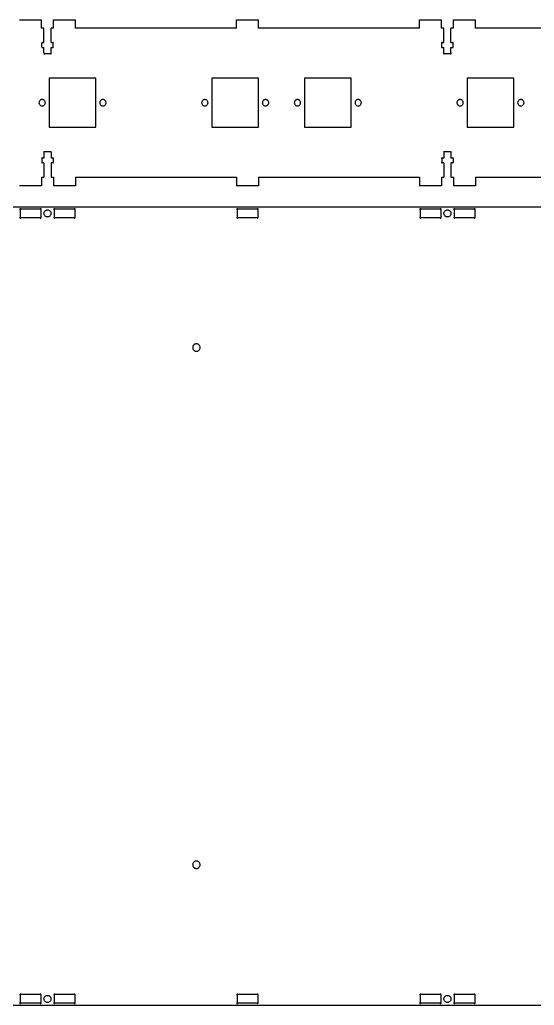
# Model space of a CAD drawing. Extents: x 0 to 1890, y 0 to 1229.
# Drawn here: x 456.9 to 698.8, y 0 to 463 of the extents above; entities that cross this region are included whole.
import ezdxf

# ---------------------------------------------------------------- set-up
doc = ezdxf.new("R2010")
doc.units = 0
doc.layers.get('0').update_dxf_attribs({"linetype": 'CONTINUOUS'})

msp = doc.modelspace()

# ---------------------------------------------------------------- linework, layer by layer
at = {"color": 7}
for points in [[(456.866523, 462.999869), (467.133227, 462.999869)], [(467.53661, 452.233172), (468.333218, 452.233172), (468.333218, 458.99987), (467.133227, 458.99987), (467.133227, 462.999869)], [(472.866508, 458.99987), (471.666517, 458.99987)], [(471.666517, 452.233172), (471.666517, 458.99987)], [(472.866508, 462.999869), (483.133212, 462.999869)], [(472.866508, 458.99987), (472.866508, 462.999869)], [(558.866492, 458.99987), (483.133212, 458.99987), (483.133212, 462.999869)], [(558.866492, 462.999869), (569.133195, 462.999869)], [(558.866492, 458.99987), (558.866492, 462.999869)], [(644.866476, 458.99987), (569.133195, 458.99987), (569.133195, 462.999869)], [(644.866476, 462.999869), (655.133179, 462.999869)], [(644.866476, 458.99987), (644.866476, 462.999869)], [(655.536536, 452.233172), (656.33317, 452.233172), (656.33317, 458.99987), (655.133179, 458.99987), (655.133179, 462.999869)], [(660.86646, 458.99987), (659.666469, 458.99987)], [(659.666469, 452.233172), (659.666469, 458.99987)], [(660.86646, 462.999869), (671.133164, 462.999869)], [(660.86646, 458.99987), (660.86646, 462.999869)], [(746.866444, 458.99987), (671.133164, 458.99987), (671.133164, 462.999869)], [(467.333225, 450.203257), (467.333225, 452.029789)], [(467.53661, 449.999875), (468.333218, 449.999875)], [(468.333218, 447.403432), (468.333218, 449.999875)], [(471.666517, 452.233172), (472.463124, 452.233172)], [(471.666517, 449.999875), (472.463124, 449.999875)], [(471.666517, 447.403432), (471.666517, 449.999875)], [(472.666509, 450.203257), (472.666509, 452.029789)], [(655.333178, 450.203257), (655.333178, 452.029789)], [(655.536536, 449.999875), (656.33317, 449.999875)], [(656.33317, 447.403432), (656.33317, 449.999875)], [(659.666469, 452.233172), (660.463077, 452.233172)], [(659.666469, 449.999875), (660.463077, 449.999875)], [(659.666469, 447.403432), (659.666469, 449.999875)], [(660.666462, 450.203257), (660.666462, 452.029789)], [(468.636774, 447.099875), (471.362961, 447.099875)], [(656.636726, 447.099875), (659.362913, 447.099875)], [(470.799875, 435.544879), (470.799875, 412.454883)], [(492.74986, 435.544879), (470.799875, 435.544879)], [(492.74986, 412.454883), (492.74986, 435.544879)], [(547.249858, 435.544879), (547.249858, 412.454883)], [(569.199844, 435.544879), (547.249858, 435.544879)], [(569.199844, 412.454883), (569.199844, 435.544879)], [(590.799839, 435.544879), (590.799839, 412.454883)], [(612.749825, 435.544879), (590.799839, 435.544879)], [(612.749825, 412.454883), (612.749825, 435.544879)], [(667.249822, 435.544879), (667.249822, 412.454883)], [(689.199808, 435.544879), (667.249822, 435.544879)], [(689.199808, 412.454883), (689.199808, 435.544879)], [(470.799875, 412.454883), (492.74986, 412.454883)], [(547.249858, 412.454883), (569.199844, 412.454883)], [(590.799839, 412.454883), (612.749825, 412.454883)], [(667.249822, 412.454883), (689.199808, 412.454883)], [(468.333218, 400.59633), (468.333218, 397.999887)], [(471.362961, 400.899887), (468.636774, 400.899887)], [(471.666517, 400.59633), (471.666517, 397.999887)], [(656.33317, 400.59633), (656.33317, 397.999887)], [(659.362913, 400.899887), (656.636726, 400.899887)], [(659.666469, 400.59633), (659.666469, 397.999887)], [(467.333225, 397.796505), (467.333225, 395.969973)], [(468.333218, 397.999887), (467.53661, 397.999887)], [(468.333218, 395.76659), (467.53661, 395.76659)], [(468.333218, 395.76659), (468.333218, 388.999892)], [(472.463124, 397.999887), (471.666517, 397.999887)], [(472.463124, 395.76659), (471.666517, 395.76659), (471.666517, 388.999892), (472.866508, 388.999892), (472.866508, 384.999893)], [(472.666509, 397.796505), (472.666509, 395.969973)], [(655.333178, 397.796505), (655.333178, 395.969973)], [(656.33317, 397.999887), (655.536536, 397.999887)], [(656.33317, 395.76659), (655.536536, 395.76659)], [(656.33317, 395.76659), (656.33317, 388.999892)], [(660.463077, 397.999887), (659.666469, 397.999887)], [(660.463077, 395.76659), (659.666469, 395.76659), (659.666469, 388.999892), (660.86646, 388.999892), (660.86646, 384.999893)], [(660.666462, 397.796505), (660.666462, 395.969973)], [(467.133227, 388.999892), (467.133227, 384.999893)], [(467.133227, 388.999892), (468.333218, 388.999892)], [(483.133212, 388.999892), (483.133212, 384.999893)], [(483.133212, 388.999892), (558.866492, 388.999892), (558.866492, 384.999893)], [(569.133195, 388.999892), (569.133195, 384.999893)], [(569.133195, 388.999892), (644.866476, 388.999892), (644.866476, 384.999893)], [(655.133179, 388.999892), (655.133179, 384.999893)], [(655.133179, 388.999892), (656.33317, 388.999892)], [(671.133164, 388.999892), (671.133164, 384.999893)], [(671.133164, 388.999892), (746.866444, 388.999892), (746.866444, 384.999893)], [(467.133227, 384.999893), (456.866523, 384.999893)], [(483.133212, 384.999893), (472.866508, 384.999893)], [(569.133195, 384.999893), (558.866492, 384.999893)], [(655.133179, 384.999893), (644.866476, 384.999893)], [(671.133164, 384.999893), (660.86646, 384.999893)], [(939.999735, 374.999895), (0, 374.999895)], [(0, 374.999895), (0, -0.000004), (939.999735, -0.000004)], [(457.133223, 373.690131), (457.133223, 370.309659)], [(466.490104, 374.066546), (457.509646, 374.066546)], [(466.866527, 373.690131), (466.866527, 370.309659)], [(473.133208, 373.690131), (473.133208, 370.309659)], [(482.490089, 374.066546), (473.50963, 374.066546)], [(482.866512, 373.690131), (482.866512, 370.309659)], [(559.133192, 373.690131), (559.133192, 370.309659)], [(568.490073, 374.066546), (559.509614, 374.066546)], [(568.866495, 373.690131), (568.866495, 370.309659)], [(645.133175, 373.690131), (645.133175, 370.309659)], [(654.490057, 374.066546), (645.509572, 374.066546)], [(654.866479, 373.690131), (654.866479, 370.309659)], [(661.13316, 373.690131), (661.13316, 370.309659)], [(670.490041, 374.066546), (661.509583, 374.066546)], [(670.866464, 373.690131), (670.866464, 370.309659)], [(466.490104, 369.933247), (457.509646, 369.933247)], [(482.490089, 369.933247), (473.50963, 369.933247)], [(568.490073, 369.933247), (559.509614, 369.933247)], [(654.490057, 369.933247), (645.509572, 369.933247)], [(670.490041, 369.933247), (661.509583, 369.933247)], [(457.133223, 4.690237), (457.133223, 1.309763)], [(466.490104, 5.06666), (457.509646, 5.06666)], [(466.866527, 4.690237), (466.866527, 1.309763)], [(473.133208, 4.690237), (473.133208, 1.309763)], [(482.490089, 5.06666), (473.50963, 5.06666)], [(482.866512, 4.690237), (482.866512, 1.309763)], [(559.133192, 4.690237), (559.133192, 1.309763)], [(568.490073, 5.06666), (559.509614, 5.06666)], [(568.866495, 4.690237), (568.866495, 1.309763)], [(645.133175, 4.690237), (645.133175, 1.309763)], [(654.490057, 5.06666), (645.509572, 5.06666)], [(654.866479, 4.690237), (654.866479, 1.309763)], [(661.13316, 4.690237), (661.13316, 1.309763)], [(670.490041, 5.06666), (661.509583, 5.06666)], [(670.866464, 4.690237), (670.866464, 1.309763)], [(466.490104, 0.93334), (457.509646, 0.93334)], [(482.490089, 0.93334), (473.50963, 0.93334)], [(568.490073, 0.93334), (559.509614, 0.93334)], [(654.490057, 0.93334), (645.509572, 0.93334)], [(670.490041, 0.93334), (661.509583, 0.93334)]]:
    msp.add_lwpolyline(points, dxfattribs=at)
for points in [[(468.999861, 423.999881)], [(497.549851, 423.999881)], [(545.449844, 423.999881)], [(573.999833, 423.999881)], [(588.999826, 423.999881)], [(617.549815, 423.999881)], [(665.449808, 423.999881)], [(693.999797, 423.999881)], [(471.666517, 371.999896)], [(659.666469, 371.999896)], [(541.749856, 308.999913)], [(541.749856, 65.99998)], [(471.666517, 3)], [(659.666469, 3)]]:
    msp.add_lwpolyline(points, close=True, dxfattribs=at)
for points, knots in [([(467.407653, 452.307617), (467.38584, 452.304806), (467.342686, 452.299244), (467.28998, 452.257191), (467.259098, 452.19853), (467.256519, 452.132288), (467.281145, 452.069519), (467.315739, 452.043128), (467.333225, 452.029789)], [0, 0, 0, 0, 0.064917, 0.128435, 0.193352, 0.25827, 0.321787, 0.386705, 0.386705, 0.386705, 0.386705]), ([(467.333225, 450.203257), (467.316829, 450.190976), (467.284348, 450.166647), (467.258914, 450.10937), (467.256843, 450.047801), (467.279839, 449.990184), (467.323538, 449.946485), (467.381155, 449.92349), (467.442724, 449.925563), (467.500001, 449.950997), (467.524329, 449.983478), (467.53661, 449.999875)], [0, 0, 0, 0, 0.0606, 0.120047, 0.180647, 0.241247, 0.300694, 0.361294, 0.421894, 0.481341, 0.541941, 0.541941, 0.541941, 0.541941]), ([(467.53661, 452.233172), (467.526364, 452.24729), (467.506018, 452.275324), (467.459455, 452.302205), (467.425003, 452.305805), (467.407653, 452.307617)], [0, 0, 0, 0, 0.051963, 0.103181, 0.155144, 0.155144, 0.155144, 0.155144]), ([(472.592082, 452.307617), (472.574732, 452.305805), (472.54028, 452.302205), (472.493717, 452.275324), (472.473371, 452.24729), (472.463124, 452.233172)], [0, 0, 0, 0, 0.051963, 0.103181, 0.155144, 0.155144, 0.155144, 0.155144]), ([(472.463124, 449.999875), (472.475405, 449.983478), (472.499734, 449.950997), (472.557011, 449.925563), (472.61858, 449.92349), (472.676197, 449.946485), (472.719896, 449.990184), (472.742892, 450.047801), (472.74082, 450.10937), (472.715386, 450.166647), (472.682906, 450.190976), (472.666509, 450.203257)], [0, 0, 0, 0, 0.0606, 0.120047, 0.180647, 0.241247, 0.300694, 0.361294, 0.421894, 0.481341, 0.541941, 0.541941, 0.541941, 0.541941]), ([(472.666509, 452.029789), (472.683995, 452.043128), (472.71859, 452.069519), (472.743215, 452.132288), (472.740637, 452.19853), (472.709755, 452.257191), (472.657049, 452.299244), (472.613895, 452.304806), (472.592082, 452.307617)], [0, 0, 0, 0, 0.064917, 0.128435, 0.193352, 0.25827, 0.321787, 0.386705, 0.386705, 0.386705, 0.386705]), ([(655.407605, 452.307617), (655.385792, 452.304806), (655.342638, 452.299244), (655.289932, 452.257191), (655.25905, 452.19853), (655.256472, 452.132288), (655.281097, 452.069519), (655.315692, 452.043128), (655.333178, 452.029789)], [0, 0, 0, 0, 0.064917, 0.128435, 0.193352, 0.25827, 0.321787, 0.386705, 0.386705, 0.386705, 0.386705]), ([(655.333178, 450.203257), (655.316775, 450.190979), (655.284283, 450.166657), (655.258833, 450.109377), (655.256751, 450.0478), (655.279743, 449.990172), (655.323445, 449.946465), (655.38107, 449.923466), (655.442647, 449.925541), (655.49993, 449.950985), (655.524256, 449.983474), (655.536536, 449.999875)], [0, 0, 0, 0, 0.060608, 0.120062, 0.180671, 0.241279, 0.300733, 0.361341, 0.421949, 0.481404, 0.542012, 0.542012, 0.542012, 0.542012]), ([(655.536536, 452.233172), (655.526292, 452.247288), (655.50595, 452.275318), (655.459397, 452.302197), (655.424952, 452.305802), (655.407605, 452.307617)], [0, 0, 0, 0, 0.051954, 0.103164, 0.155118, 0.155118, 0.155118, 0.155118]), ([(660.592034, 452.307617), (660.574684, 452.305805), (660.540232, 452.302205), (660.493669, 452.275324), (660.473323, 452.24729), (660.463077, 452.233172)], [0, 0, 0, 0, 0.051963, 0.103181, 0.155144, 0.155144, 0.155144, 0.155144]), ([(660.463077, 449.999875), (660.475358, 449.983478), (660.499686, 449.950997), (660.556963, 449.925563), (660.618532, 449.92349), (660.676149, 449.946485), (660.719848, 449.990184), (660.742844, 450.047801), (660.740773, 450.10937), (660.715339, 450.166647), (660.682858, 450.190976), (660.666462, 450.203257)], [0, 0, 0, 0, 0.0606, 0.120047, 0.180647, 0.241247, 0.300694, 0.361294, 0.421894, 0.481341, 0.541941, 0.541941, 0.541941, 0.541941]), ([(660.666462, 452.029789), (660.683948, 452.043128), (660.718542, 452.069519), (660.743168, 452.132288), (660.740589, 452.19853), (660.709707, 452.257191), (660.657001, 452.299244), (660.613847, 452.304806), (660.592034, 452.307617)], [0, 0, 0, 0, 0.064917, 0.128435, 0.193352, 0.25827, 0.321787, 0.386705, 0.386705, 0.386705, 0.386705]), ([(468.333218, 447.403432), (468.308744, 447.385102), (468.260262, 447.348792), (468.222297, 447.263302), (468.219203, 447.171405), (468.253525, 447.085407), (468.318749, 447.020183), (468.404748, 446.985861), (468.496644, 446.988955), (468.582134, 447.02692), (468.618445, 447.075402), (468.636774, 447.099875)], [0, 0, 0, 0, 0.090451, 0.179179, 0.26963, 0.360081, 0.448809, 0.53926, 0.629711, 0.718439, 0.80889, 0.80889, 0.80889, 0.80889]), ([(471.362961, 447.099875), (471.38129, 447.075402), (471.417601, 447.02692), (471.503091, 446.988955), (471.594987, 446.985861), (471.680986, 447.020183), (471.74621, 447.085407), (471.780531, 447.171405), (471.777437, 447.263302), (471.739472, 447.348792), (471.690991, 447.385102), (471.666517, 447.403432)], [0, 0, 0, 0, 0.090451, 0.179179, 0.26963, 0.360081, 0.448809, 0.53926, 0.629711, 0.718439, 0.80889, 0.80889, 0.80889, 0.80889]), ([(656.33317, 447.403432), (656.308696, 447.385102), (656.260215, 447.348792), (656.22225, 447.263302), (656.219156, 447.171405), (656.253477, 447.085407), (656.318701, 447.020183), (656.4047, 446.985861), (656.496596, 446.988955), (656.582086, 447.02692), (656.618397, 447.075402), (656.636726, 447.099875)], [0, 0, 0, 0, 0.090451, 0.179179, 0.26963, 0.360081, 0.448809, 0.53926, 0.629711, 0.718439, 0.80889, 0.80889, 0.80889, 0.80889]), ([(659.362913, 447.099875), (659.381243, 447.075402), (659.417553, 447.02692), (659.503043, 446.988955), (659.594939, 446.985861), (659.680938, 447.020183), (659.746162, 447.085407), (659.780484, 447.171405), (659.77739, 447.263302), (659.739425, 447.348792), (659.690943, 447.385102), (659.666469, 447.403432)], [0, 0, 0, 0, 0.090451, 0.179179, 0.26963, 0.360081, 0.448809, 0.53926, 0.629711, 0.718439, 0.80889, 0.80889, 0.80889, 0.80889]), ([(468.999862, 423.999881), (468.981939, 424.175253), (468.946351, 424.523487), (468.67025, 424.983683), (468.265993, 425.325827), (467.765397, 425.507289), (467.234208, 425.507289), (466.734313, 425.325827), (466.327256, 424.983683), (466.061558, 424.523487), (465.968789, 423.999881), (466.061559, 423.476275), (466.327258, 423.016079), (466.734314, 422.673935), (467.234209, 422.492473), (467.765398, 422.492473), (468.265994, 422.673935), (468.670251, 423.016079), (468.946351, 423.476275), (468.981939, 423.824509), (468.999861, 423.999881)], [0, 0, 0, 0, 0.523446, 1.039401, 1.562847, 2.086293, 2.602248, 3.125694, 3.64914, 4.165095, 4.688541, 5.211987, 5.727942, 6.251388, 6.774834, 7.290788, 7.814234, 8.33768, 8.853635, 9.377081, 9.377081, 9.377081, 9.377081]), ([(497.549851, 423.999881), (497.532513, 424.175752), (497.498086, 424.524964), (497.222443, 424.987032), (496.817778, 425.330721), (496.316021, 425.513065), (495.783703, 425.513065), (495.281946, 425.330721), (494.877281, 424.987032), (494.601638, 424.524964), (494.567211, 424.175752), (494.549873, 423.999881)], [0, 0, 0, 0, 0.52472, 1.041895, 1.566615, 2.091335, 2.60851, 3.13323, 3.65795, 4.175125, 4.699845, 4.699845, 4.699845, 4.699845]), ([(494.549873, 423.999881), (494.567211, 423.82401), (494.601638, 423.474798), (494.877281, 423.01273), (495.281946, 422.669041), (495.783703, 422.486698), (496.316021, 422.486698), (496.817778, 422.669041), (497.222443, 423.01273), (497.498086, 423.474798), (497.532513, 423.82401), (497.549851, 423.999881)], [0, 0, 0, 0, 0.52472, 1.041895, 1.566615, 2.091335, 2.60851, 3.13323, 3.65795, 4.175125, 4.699845, 4.699845, 4.699845, 4.699845]), ([(545.449845, 423.999881), (545.431923, 424.175253), (545.396334, 424.523487), (545.120234, 424.983683), (544.715977, 425.325828), (544.21538, 425.507289), (543.684191, 425.507289), (543.184296, 425.325828), (542.77724, 424.983683), (542.511541, 424.523487), (542.418772, 423.999881), (542.511542, 423.476275), (542.777241, 423.016079), (543.184297, 422.673935), (543.684192, 422.492473), (544.215381, 422.492473), (544.715978, 422.673935), (545.120235, 423.016079), (545.396335, 423.476275), (545.431922, 423.824509), (545.449844, 423.999881)], [0, 0, 0, 0, 0.523446, 1.039401, 1.562847, 2.086293, 2.602248, 3.125694, 3.64914, 4.165095, 4.688541, 5.211987, 5.727942, 6.251388, 6.774834, 7.290789, 7.814235, 8.337681, 8.853636, 9.377082, 9.377082, 9.377082, 9.377082]), ([(573.999834, 423.999881), (573.981911, 424.175253), (573.946323, 424.523487), (573.670223, 424.983683), (573.265965, 425.325828), (572.765369, 425.507289), (572.23418, 425.507289), (571.734285, 425.325828), (571.327228, 424.983683), (571.06153, 424.523487), (570.968761, 423.999881), (571.061531, 423.476275), (571.32723, 423.016079), (571.734286, 422.673935), (572.234181, 422.492473), (572.76537, 422.492473), (573.265967, 422.673935), (573.670224, 423.016079), (573.946324, 423.476275), (573.981911, 423.824509), (573.999833, 423.999881)], [0, 0, 0, 0, 0.523446, 1.039401, 1.562847, 2.086293, 2.602248, 3.125694, 3.64914, 4.165095, 4.688541, 5.211987, 5.727942, 6.251388, 6.774834, 7.290789, 7.814235, 8.337681, 8.853636, 9.377082, 9.377082, 9.377082, 9.377082]), ([(588.999826, 423.999881), (588.982485, 424.175749), (588.948051, 424.524955), (588.672406, 424.987012), (588.267743, 425.330691), (587.765993, 425.51303), (587.233682, 425.51303), (586.731933, 425.330691), (586.32727, 424.987012), (586.051624, 424.524955), (586.01719, 424.175749), (585.999849, 423.999881)], [0, 0, 0, 0, 0.524712, 1.04188, 1.566592, 2.091304, 2.608472, 3.133184, 3.657896, 4.175064, 4.699776, 4.699776, 4.699776, 4.699776]), ([(585.999849, 423.999881), (586.01719, 423.824013), (586.051624, 423.474807), (586.32727, 423.01275), (586.731933, 422.669071), (587.233682, 422.486733), (587.765993, 422.486733), (588.267743, 422.669071), (588.672406, 423.01275), (588.948051, 423.474807), (588.982485, 423.824013), (588.999826, 423.999881)], [0, 0, 0, 0, 0.524712, 1.04188, 1.566592, 2.091304, 2.608472, 3.133184, 3.657896, 4.175064, 4.699776, 4.699776, 4.699776, 4.699776]), ([(617.549815, 423.999881), (617.532477, 424.175752), (617.498051, 424.524964), (617.222408, 424.987032), (616.817742, 425.330721), (616.315986, 425.513065), (615.783667, 425.513065), (615.281911, 425.330721), (614.877245, 424.987032), (614.601602, 424.524964), (614.567176, 424.175752), (614.549838, 423.999881)], [0, 0, 0, 0, 0.52472, 1.041895, 1.566615, 2.091335, 2.60851, 3.13323, 3.65795, 4.175125, 4.699845, 4.699845, 4.699845, 4.699845]), ([(614.549838, 423.999881), (614.567176, 423.82401), (614.601602, 423.474798), (614.877245, 423.01273), (615.281911, 422.669041), (615.783667, 422.486698), (616.315986, 422.486698), (616.817742, 422.669041), (617.222408, 423.01273), (617.498051, 423.474798), (617.532477, 423.82401), (617.549815, 423.999881)], [0, 0, 0, 0, 0.52472, 1.041895, 1.566615, 2.091335, 2.60851, 3.13323, 3.65795, 4.175125, 4.699845, 4.699845, 4.699845, 4.699845]), ([(665.44981, 423.999881), (665.431887, 424.175253), (665.396298, 424.523487), (665.120198, 424.983683), (664.715941, 425.325828), (664.215345, 425.507289), (663.684156, 425.507289), (663.184261, 425.325828), (662.777204, 424.983683), (662.511506, 424.523487), (662.418737, 423.999881), (662.511507, 423.476275), (662.777205, 423.016079), (663.184262, 422.673935), (663.684157, 422.492473), (664.215346, 422.492473), (664.715942, 422.673935), (665.120199, 423.016079), (665.396299, 423.476275), (665.431886, 423.824509), (665.449808, 423.999881)], [0, 0, 0, 0, 0.523446, 1.039401, 1.562847, 2.086293, 2.602248, 3.125694, 3.64914, 4.165095, 4.688541, 5.211987, 5.727942, 6.251388, 6.774834, 7.290789, 7.814235, 8.337681, 8.853636, 9.377082, 9.377082, 9.377082, 9.377082]), ([(693.999798, 423.999881), (693.981876, 424.175253), (693.946287, 424.523487), (693.670187, 424.983683), (693.26593, 425.325828), (692.765334, 425.507289), (692.234145, 425.507289), (691.734249, 425.325828), (691.327193, 424.983683), (691.061494, 424.523487), (690.968726, 423.999881), (691.061495, 423.476275), (691.327194, 423.016079), (691.734251, 422.673935), (692.234146, 422.492473), (692.765335, 422.492473), (693.265931, 422.673935), (693.670188, 423.016079), (693.946288, 423.476275), (693.981875, 423.824509), (693.999797, 423.999881)], [0, 0, 0, 0, 0.523446, 1.039401, 1.562847, 2.086293, 2.602248, 3.125694, 3.64914, 4.165095, 4.688541, 5.211987, 5.727942, 6.251388, 6.774834, 7.290789, 7.814235, 8.337681, 8.853636, 9.377082, 9.377082, 9.377082, 9.377082]), ([(468.636774, 400.899887), (468.618445, 400.92436), (468.582134, 400.972842), (468.496644, 401.010807), (468.404748, 401.013901), (468.318749, 400.979579), (468.253525, 400.914355), (468.219203, 400.828357), (468.222297, 400.73646), (468.260262, 400.65097), (468.308744, 400.61466), (468.333218, 400.59633)], [0, 0, 0, 0, 0.090451, 0.179179, 0.26963, 0.360081, 0.448809, 0.53926, 0.629711, 0.718439, 0.80889, 0.80889, 0.80889, 0.80889]), ([(471.666517, 400.59633), (471.690991, 400.61466), (471.739472, 400.65097), (471.777437, 400.73646), (471.780531, 400.828357), (471.74621, 400.914355), (471.680986, 400.979579), (471.594987, 401.013901), (471.503091, 401.010807), (471.417601, 400.972842), (471.38129, 400.92436), (471.362961, 400.899887)], [0, 0, 0, 0, 0.090451, 0.179179, 0.26963, 0.360081, 0.448809, 0.53926, 0.629711, 0.718439, 0.80889, 0.80889, 0.80889, 0.80889]), ([(656.636726, 400.899887), (656.618397, 400.92436), (656.582086, 400.972842), (656.496596, 401.010807), (656.4047, 401.013901), (656.318701, 400.979579), (656.253477, 400.914355), (656.219156, 400.828357), (656.22225, 400.73646), (656.260215, 400.65097), (656.308696, 400.61466), (656.33317, 400.59633)], [0, 0, 0, 0, 0.090451, 0.179179, 0.26963, 0.360081, 0.448809, 0.53926, 0.629711, 0.718439, 0.80889, 0.80889, 0.80889, 0.80889]), ([(659.666469, 400.59633), (659.690943, 400.61466), (659.739425, 400.65097), (659.77739, 400.73646), (659.780484, 400.828357), (659.746162, 400.914355), (659.680938, 400.979579), (659.594939, 401.013901), (659.503043, 401.010807), (659.417553, 400.972842), (659.381243, 400.92436), (659.362913, 400.899887)], [0, 0, 0, 0, 0.090451, 0.179179, 0.26963, 0.360081, 0.448809, 0.53926, 0.629711, 0.718439, 0.80889, 0.80889, 0.80889, 0.80889]), ([(467.333225, 395.969973), (467.315739, 395.956634), (467.281145, 395.930243), (467.256519, 395.867474), (467.259098, 395.801232), (467.28998, 395.742571), (467.342686, 395.700518), (467.38584, 395.694956), (467.407653, 395.692145)], [0, 0, 0, 0, 0.064917, 0.128435, 0.193352, 0.25827, 0.321787, 0.386705, 0.386705, 0.386705, 0.386705]), ([(467.53661, 397.999887), (467.524329, 398.016284), (467.500001, 398.048765), (467.442724, 398.0742), (467.381155, 398.076272), (467.323538, 398.053277), (467.279839, 398.009578), (467.256843, 397.951961), (467.258914, 397.890392), (467.284348, 397.833115), (467.316829, 397.808786), (467.333225, 397.796505)], [0, 0, 0, 0, 0.0606, 0.120047, 0.180647, 0.241247, 0.300694, 0.361294, 0.421894, 0.481341, 0.541941, 0.541941, 0.541941, 0.541941]), ([(467.407653, 395.692145), (467.425003, 395.693958), (467.459455, 395.697557), (467.506018, 395.724438), (467.526364, 395.752472), (467.53661, 395.76659)], [0, 0, 0, 0, 0.051963, 0.103181, 0.155144, 0.155144, 0.155144, 0.155144]), ([(472.666509, 397.796505), (472.682906, 397.808786), (472.715386, 397.833115), (472.74082, 397.890392), (472.742892, 397.951961), (472.719896, 398.009578), (472.676197, 398.053277), (472.61858, 398.076272), (472.557011, 398.0742), (472.499734, 398.048765), (472.475405, 398.016284), (472.463124, 397.999887)], [0, 0, 0, 0, 0.0606, 0.120047, 0.180647, 0.241247, 0.300694, 0.361294, 0.421894, 0.481341, 0.541941, 0.541941, 0.541941, 0.541941]), ([(472.463124, 395.76659), (472.473371, 395.752472), (472.493717, 395.724438), (472.54028, 395.697557), (472.574732, 395.693958), (472.592082, 395.692145)], [0, 0, 0, 0, 0.051963, 0.103181, 0.155144, 0.155144, 0.155144, 0.155144]), ([(472.592082, 395.692145), (472.613895, 395.694956), (472.657049, 395.700518), (472.709755, 395.742571), (472.740637, 395.801232), (472.743215, 395.867474), (472.71859, 395.930243), (472.683995, 395.956634), (472.666509, 395.969973)], [0, 0, 0, 0, 0.064917, 0.128435, 0.193352, 0.25827, 0.321787, 0.386705, 0.386705, 0.386705, 0.386705]), ([(655.333178, 395.969973), (655.315692, 395.956634), (655.281097, 395.930243), (655.256472, 395.867474), (655.25905, 395.801232), (655.289932, 395.742571), (655.342638, 395.700518), (655.385792, 395.694956), (655.407605, 395.692145)], [0, 0, 0, 0, 0.064917, 0.128435, 0.193352, 0.25827, 0.321787, 0.386705, 0.386705, 0.386705, 0.386705]), ([(655.536536, 397.999887), (655.524256, 398.016288), (655.49993, 398.048777), (655.442647, 398.074221), (655.38107, 398.076296), (655.323445, 398.053297), (655.279743, 398.00959), (655.256751, 397.951962), (655.258833, 397.890385), (655.284283, 397.833105), (655.316775, 397.808783), (655.333178, 397.796505)], [0, 0, 0, 0, 0.060608, 0.120062, 0.180671, 0.241279, 0.300733, 0.361341, 0.421949, 0.481404, 0.542012, 0.542012, 0.542012, 0.542012]), ([(655.407605, 395.692145), (655.424952, 395.69396), (655.459397, 395.697565), (655.50595, 395.724444), (655.526292, 395.752474), (655.536536, 395.76659)], [0, 0, 0, 0, 0.051954, 0.103164, 0.155118, 0.155118, 0.155118, 0.155118]), ([(660.666462, 397.796505), (660.682858, 397.808786), (660.715339, 397.833115), (660.740773, 397.890392), (660.742844, 397.951961), (660.719848, 398.009578), (660.676149, 398.053277), (660.618532, 398.076272), (660.556963, 398.0742), (660.499686, 398.048765), (660.475358, 398.016284), (660.463077, 397.999887)], [0, 0, 0, 0, 0.0606, 0.120047, 0.180647, 0.241247, 0.300694, 0.361294, 0.421894, 0.481341, 0.541941, 0.541941, 0.541941, 0.541941]), ([(660.463077, 395.76659), (660.473323, 395.752472), (660.493669, 395.724438), (660.540232, 395.697557), (660.574684, 395.693958), (660.592034, 395.692145)], [0, 0, 0, 0, 0.051963, 0.103181, 0.155144, 0.155144, 0.155144, 0.155144]), ([(660.592034, 395.692145), (660.613847, 395.694956), (660.657001, 395.700518), (660.709707, 395.742571), (660.740589, 395.801232), (660.743168, 395.867474), (660.718542, 395.930243), (660.683948, 395.956634), (660.666462, 395.969973)], [0, 0, 0, 0, 0.064917, 0.128435, 0.193352, 0.25827, 0.321787, 0.386705, 0.386705, 0.386705, 0.386705]), ([(457.509646, 374.066546), (457.486916, 374.09689), (457.441889, 374.157002), (457.335884, 374.204072), (457.221938, 374.207905), (457.115305, 374.165347), (457.03443, 374.084474), (456.99187, 373.977842), (456.995701, 373.863895), (457.042769, 373.757889), (457.102879, 373.712861), (457.133223, 373.690131)], [0, 0, 0, 0, 0.112154, 0.222173, 0.334327, 0.44648, 0.5565, 0.668653, 0.780807, 0.890826, 1.00298, 1.00298, 1.00298, 1.00298]), ([(466.866527, 373.690131), (466.896871, 373.712861), (466.956982, 373.757889), (467.004049, 373.863895), (467.00788, 373.977842), (466.96532, 374.084474), (466.884445, 374.165347), (466.777812, 374.207905), (466.663866, 374.204072), (466.557861, 374.157002), (466.512834, 374.09689), (466.490104, 374.066546)], [0, 0, 0, 0, 0.112154, 0.222173, 0.334327, 0.44648, 0.5565, 0.668653, 0.780807, 0.890826, 1.00298, 1.00298, 1.00298, 1.00298]), ([(471.666517, 371.999896), (471.646604, 372.194752), (471.607063, 372.581675), (471.300288, 373.092999), (470.851118, 373.473156), (470.294906, 373.674778), (469.704701, 373.674778), (469.149268, 373.473156), (468.696988, 373.092999), (468.40177, 372.581675), (468.298695, 371.999896), (468.40177, 371.418118), (468.696988, 370.906793), (469.149268, 370.526637), (469.704701, 370.325015), (470.294906, 370.325015), (470.851118, 370.526637), (471.300288, 370.906793), (471.607063, 371.418118), (471.646604, 371.805041), (471.666517, 371.999896)], [0, 0, 0, 0, 0.581601, 1.154878, 1.736479, 2.31808, 2.891357, 3.472958, 4.054559, 4.627836, 5.209437, 5.791038, 6.364316, 6.945917, 7.527517, 8.100795, 8.682396, 9.263997, 9.837274, 10.418875, 10.418875, 10.418875, 10.418875]), ([(473.50963, 374.066546), (473.486901, 374.09689), (473.441874, 374.157002), (473.335869, 374.204072), (473.221923, 374.207905), (473.11529, 374.165347), (473.034415, 374.084474), (472.991855, 373.977842), (472.995686, 373.863895), (473.042753, 373.757889), (473.102864, 373.712861), (473.133208, 373.690131)], [0, 0, 0, 0, 0.112154, 0.222173, 0.334327, 0.44648, 0.5565, 0.668653, 0.780807, 0.890826, 1.00298, 1.00298, 1.00298, 1.00298]), ([(482.866512, 373.690131), (482.896856, 373.712861), (482.956966, 373.757889), (483.004034, 373.863895), (483.007865, 373.977842), (482.965305, 374.084474), (482.88443, 374.165347), (482.777797, 374.207905), (482.663851, 374.204072), (482.557846, 374.157002), (482.512819, 374.09689), (482.490089, 374.066546)], [0, 0, 0, 0, 0.112154, 0.222173, 0.334327, 0.44648, 0.5565, 0.668653, 0.780807, 0.890826, 1.00298, 1.00298, 1.00298, 1.00298]), ([(559.509614, 374.066546), (559.486885, 374.09689), (559.441858, 374.157002), (559.335853, 374.204072), (559.221907, 374.207905), (559.115274, 374.165347), (559.034398, 374.084474), (558.991838, 373.977842), (558.995669, 373.863895), (559.042737, 373.757889), (559.102848, 373.712861), (559.133192, 373.690131)], [0, 0, 0, 0, 0.112154, 0.222173, 0.334327, 0.44648, 0.5565, 0.668653, 0.780807, 0.890826, 1.00298, 1.00298, 1.00298, 1.00298]), ([(568.866495, 373.690131), (568.896839, 373.712861), (568.95695, 373.757889), (569.004018, 373.863895), (569.007849, 373.977842), (568.965289, 374.084474), (568.884413, 374.165347), (568.777781, 374.207905), (568.663834, 374.204072), (568.557829, 374.157002), (568.512802, 374.09689), (568.490073, 374.066546)], [0, 0, 0, 0, 0.112154, 0.222173, 0.334327, 0.44648, 0.5565, 0.668653, 0.780807, 0.890826, 1.00298, 1.00298, 1.00298, 1.00298]), ([(645.509572, 374.066546), (645.486843, 374.096894), (645.441818, 374.157014), (645.335807, 374.204093), (645.221853, 374.207929), (645.115212, 374.165368), (645.034334, 374.084486), (644.991778, 373.977843), (644.995619, 373.863888), (645.042704, 373.75788), (645.102826, 373.712858), (645.133175, 373.690131)], [0, 0, 0, 0, 0.112162, 0.222189, 0.33435, 0.446512, 0.556539, 0.668701, 0.780862, 0.890889, 1.003051, 1.003051, 1.003051, 1.003051]), ([(654.866479, 373.690131), (654.896823, 373.712861), (654.956934, 373.757889), (655.004001, 373.863895), (655.007832, 373.977842), (654.965272, 374.084474), (654.884397, 374.165347), (654.777764, 374.207905), (654.663818, 374.204072), (654.557813, 374.157002), (654.512786, 374.09689), (654.490057, 374.066546)], [0, 0, 0, 0, 0.112154, 0.222173, 0.334327, 0.44648, 0.5565, 0.668653, 0.780807, 0.890826, 1.00298, 1.00298, 1.00298, 1.00298]), ([(659.666469, 371.999896), (659.646556, 372.194752), (659.607015, 372.581675), (659.30024, 373.092999), (658.85107, 373.473156), (658.294858, 373.674778), (657.704654, 373.674778), (657.14922, 373.473156), (656.69694, 373.092999), (656.401722, 372.581675), (656.298647, 371.999896), (656.401722, 371.418118), (656.69694, 370.906793), (657.14922, 370.526637), (657.704654, 370.325015), (658.294858, 370.325015), (658.851071, 370.526637), (659.300241, 370.906793), (659.607015, 371.418118), (659.646556, 371.805041), (659.666469, 371.999896)], [0, 0, 0, 0, 0.581601, 1.154878, 1.736479, 2.31808, 2.891357, 3.472958, 4.054559, 4.627836, 5.209437, 5.791038, 6.364316, 6.945917, 7.527518, 8.100795, 8.682396, 9.263997, 9.837275, 10.418876, 10.418876, 10.418876, 10.418876]), ([(661.509583, 374.066546), (661.486853, 374.09689), (661.441826, 374.157002), (661.335821, 374.204072), (661.221875, 374.207905), (661.115242, 374.165347), (661.034367, 374.084474), (660.991807, 373.977842), (660.995638, 373.863895), (661.042706, 373.757889), (661.102816, 373.712861), (661.13316, 373.690131)], [0, 0, 0, 0, 0.112154, 0.222173, 0.334327, 0.44648, 0.5565, 0.668653, 0.780807, 0.890826, 1.00298, 1.00298, 1.00298, 1.00298]), ([(670.866464, 373.690131), (670.896808, 373.712861), (670.956918, 373.757889), (671.003986, 373.863895), (671.007817, 373.977842), (670.965257, 374.084474), (670.884382, 374.165347), (670.777749, 374.207905), (670.663803, 374.204072), (670.557798, 374.157002), (670.512771, 374.09689), (670.490041, 374.066546)], [0, 0, 0, 0, 0.112154, 0.222173, 0.334327, 0.44648, 0.5565, 0.668653, 0.780807, 0.890826, 1.00298, 1.00298, 1.00298, 1.00298]), ([(457.133223, 370.309659), (457.100862, 370.284974), (457.036836, 370.236137), (456.991267, 370.119907), (456.996038, 369.997527), (457.053219, 369.888146), (457.150688, 369.813327), (457.263157, 369.788227), (457.366817, 369.807012), (457.453039, 369.854855), (457.490686, 369.906991), (457.509646, 369.933247)], [0, 0, 0, 0, 0.120147, 0.237703, 0.35785, 0.477997, 0.595554, 0.715701, 0.811865, 0.906653, 1.002817, 1.002817, 1.002817, 1.002817]), ([(466.490104, 369.933247), (466.509065, 369.907122), (466.546715, 369.855245), (466.632875, 369.805499), (466.696627, 369.79883), (466.728732, 369.795471)], [0, 0, 0, 0, 0.096155, 0.190935, 0.28709, 0.28709, 0.28709, 0.28709]), ([(466.728732, 369.795471), (466.769104, 369.800669), (466.848977, 369.810952), (466.946537, 369.888774), (467.003705, 369.99734), (467.008487, 370.119944), (466.962917, 370.236123), (466.898889, 370.28497), (466.866527, 370.309659)], [0, 0, 0, 0, 0.120151, 0.237712, 0.357863, 0.478015, 0.595575, 0.715727, 0.715727, 0.715727, 0.715727]), ([(473.133208, 370.309659), (473.100845, 370.284973), (473.036818, 370.236134), (472.991249, 370.119899), (472.996025, 369.997514), (473.053215, 369.888131), (473.150693, 369.813317), (473.263164, 369.788227), (473.366818, 369.807019), (473.45303, 369.854861), (473.490673, 369.906993), (473.50963, 369.933247)], [0, 0, 0, 0, 0.120151, 0.237712, 0.357863, 0.478015, 0.595575, 0.715727, 0.811882, 0.906661, 1.002817, 1.002817, 1.002817, 1.002817]), ([(482.490089, 369.933247), (482.509052, 369.90712), (482.546706, 369.855239), (482.632877, 369.805492), (482.696634, 369.798827), (482.728743, 369.795471)], [0, 0, 0, 0, 0.096164, 0.190952, 0.287116, 0.287116, 0.287116, 0.287116]), ([(482.728743, 369.795471), (482.769113, 369.800672), (482.848983, 369.810963), (482.946533, 369.888789), (483.003692, 369.997353), (483.008469, 370.119953), (482.962898, 370.236126), (482.898873, 370.284971), (482.866512, 370.309659)], [0, 0, 0, 0, 0.120147, 0.237703, 0.35785, 0.477997, 0.595554, 0.715701, 0.715701, 0.715701, 0.715701]), ([(559.133192, 370.309659), (559.10083, 370.284974), (559.036805, 370.236137), (558.991235, 370.119907), (558.996006, 369.997527), (559.053188, 369.888146), (559.150657, 369.813327), (559.263125, 369.788227), (559.366786, 369.807012), (559.453008, 369.854855), (559.490655, 369.906991), (559.509614, 369.933247)], [0, 0, 0, 0, 0.120147, 0.237703, 0.35785, 0.477997, 0.595554, 0.715701, 0.811865, 0.906653, 1.002817, 1.002817, 1.002817, 1.002817]), ([(568.490073, 369.933247), (568.50903, 369.906993), (568.546673, 369.854861), (568.632885, 369.807019), (568.736539, 369.788227), (568.84901, 369.813317), (568.946488, 369.888131), (569.003678, 369.997514), (569.008454, 370.119899), (568.962885, 370.236134), (568.898858, 370.284973), (568.866495, 370.309659)], [0, 0, 0, 0, 0.096155, 0.190935, 0.28709, 0.407241, 0.524802, 0.644953, 0.765105, 0.882665, 1.002817, 1.002817, 1.002817, 1.002817]), ([(645.133175, 370.309659), (645.100814, 370.284974), (645.036789, 370.236137), (644.991219, 370.119907), (644.99599, 369.997527), (645.053172, 369.888145), (645.150641, 369.813328), (645.263106, 369.788225), (645.36676, 369.80702), (645.452971, 369.854861), (645.490614, 369.906993), (645.509572, 369.933247)], [0, 0, 0, 0, 0.120147, 0.237703, 0.35785, 0.477997, 0.595554, 0.715701, 0.811856, 0.906635, 1.002791, 1.002791, 1.002791, 1.002791]), ([(654.490057, 369.933247), (654.509017, 369.907122), (654.546668, 369.855245), (654.632827, 369.805499), (654.696579, 369.79883), (654.728684, 369.795471)], [0, 0, 0, 0, 0.096155, 0.190935, 0.28709, 0.28709, 0.28709, 0.28709]), ([(654.728684, 369.795471), (654.769056, 369.800669), (654.84893, 369.810952), (654.946489, 369.888774), (655.003657, 369.99734), (655.008439, 370.119944), (654.962869, 370.236123), (654.898842, 370.28497), (654.866479, 370.309659)], [0, 0, 0, 0, 0.120151, 0.237712, 0.357863, 0.478015, 0.595575, 0.715727, 0.715727, 0.715727, 0.715727]), ([(661.13316, 370.309659), (661.100799, 370.284974), (661.036773, 370.236137), (660.991203, 370.119907), (660.995975, 369.997527), (661.053156, 369.888146), (661.150625, 369.813327), (661.263094, 369.788227), (661.366754, 369.807012), (661.452976, 369.854855), (661.490623, 369.906991), (661.509583, 369.933247)], [0, 0, 0, 0, 0.120147, 0.237703, 0.35785, 0.477997, 0.595554, 0.715701, 0.811865, 0.906653, 1.002817, 1.002817, 1.002817, 1.002817]), ([(670.490041, 369.933247), (670.509004, 369.90712), (670.546658, 369.855239), (670.632829, 369.805492), (670.696587, 369.798827), (670.728695, 369.795471)], [0, 0, 0, 0, 0.096164, 0.190952, 0.287116, 0.287116, 0.287116, 0.287116]), ([(670.728695, 369.795471), (670.769065, 369.800672), (670.848935, 369.810963), (670.946485, 369.888789), (671.003645, 369.997353), (671.008422, 370.119953), (670.96285, 370.236126), (670.898825, 370.284971), (670.866464, 370.309659)], [0, 0, 0, 0, 0.120147, 0.237703, 0.35785, 0.477997, 0.595554, 0.715701, 0.715701, 0.715701, 0.715701]), ([(541.74986, 308.999913), (541.728949, 309.204514), (541.687427, 309.610787), (541.365309, 310.147682), (540.893675, 310.546851), (540.309647, 310.758556), (539.689926, 310.758556), (539.106715, 310.546851), (538.631816, 310.147683), (538.321834, 309.610787), (538.213603, 308.999913), (538.321837, 308.38904), (538.631819, 307.852144), (539.106719, 307.452976), (539.68993, 307.24127), (540.30965, 307.24127), (540.893679, 307.452976), (541.365312, 307.852144), (541.687429, 308.38904), (541.728947, 308.795313), (541.749856, 308.999913)], [0, 0, 0, 0, 0.610688, 1.212636, 1.823323, 2.43401, 3.035957, 3.646644, 4.257331, 4.859278, 5.469965, 6.080653, 6.6826, 7.293288, 7.903975, 8.505922, 9.116609, 9.727296, 10.329243, 10.93993, 10.93993, 10.93993, 10.93993]), ([(541.74986, 65.99998), (541.728949, 66.204581), (541.687427, 66.610854), (541.365309, 67.14775), (540.893675, 67.546918), (540.309647, 67.758623), (539.689926, 67.758623), (539.106715, 67.546918), (538.631816, 67.14775), (538.321834, 66.610854), (538.213603, 65.99998), (538.321837, 65.389107), (538.631819, 64.852211), (539.106719, 64.453043), (539.68993, 64.241338), (540.30965, 64.241338), (540.893679, 64.453043), (541.365312, 64.852211), (541.687429, 65.389107), (541.728947, 65.79538), (541.749856, 65.99998)], [0, 0, 0, 0, 0.610688, 1.212636, 1.823323, 2.43401, 3.035957, 3.646644, 4.257331, 4.859278, 5.469965, 6.080653, 6.6826, 7.293288, 7.903975, 8.505922, 9.116609, 9.727296, 10.329243, 10.93993, 10.93993, 10.93993, 10.93993]), ([(457.509646, 5.06666), (457.486915, 5.097002), (457.441886, 5.15711), (457.335882, 5.204175), (457.221938, 5.208006), (457.115309, 5.165447), (457.034436, 5.084574), (456.991877, 4.977944), (456.995707, 4.864001), (457.042772, 4.757996), (457.10288, 4.712968), (457.133223, 4.690237)], [0, 0, 0, 0, 0.112151, 0.222168, 0.33432, 0.446471, 0.556488, 0.668639, 0.780791, 0.890808, 1.002959, 1.002959, 1.002959, 1.002959]), ([(466.866527, 4.690237), (466.89687, 4.712968), (466.956978, 4.757996), (467.004043, 4.864001), (467.007873, 4.977944), (466.965314, 5.084574), (466.884441, 5.165447), (466.777812, 5.208006), (466.663868, 5.204175), (466.557864, 5.15711), (466.512835, 5.097002), (466.490104, 5.06666)], [0, 0, 0, 0, 0.112151, 0.222168, 0.33432, 0.446471, 0.556488, 0.668639, 0.780791, 0.890808, 1.002959, 1.002959, 1.002959, 1.002959]), ([(471.666517, 3), (471.646604, 3.194856), (471.607063, 3.581778), (471.300288, 4.093103), (470.851118, 4.473259), (470.294906, 4.674881), (469.704701, 4.674881), (469.149268, 4.473259), (468.696988, 4.093103), (468.40177, 3.581778), (468.298695, 3), (468.40177, 2.418221), (468.696988, 1.906897), (469.149268, 1.526741), (469.704701, 1.325118), (470.294906, 1.325118), (470.851118, 1.526741), (471.300288, 1.906897), (471.607063, 2.418221), (471.646604, 2.805144), (471.666517, 3)], [0, 0, 0, 0, 0.581601, 1.154878, 1.736479, 2.31808, 2.891357, 3.472958, 4.054559, 4.627836, 5.209437, 5.791038, 6.364316, 6.945917, 7.527517, 8.100795, 8.682396, 9.263997, 9.837274, 10.418875, 10.418875, 10.418875, 10.418875]), ([(473.50963, 5.06666), (473.4869, 5.097002), (473.441871, 5.15711), (473.335867, 5.204175), (473.221923, 5.208006), (473.115293, 5.165447), (473.034421, 5.084574), (472.991862, 4.977944), (472.995692, 4.864001), (473.042757, 4.757996), (473.102865, 4.712968), (473.133208, 4.690237)], [0, 0, 0, 0, 0.112151, 0.222168, 0.33432, 0.446471, 0.556488, 0.668639, 0.780791, 0.890808, 1.002959, 1.002959, 1.002959, 1.002959]), ([(482.866512, 4.690237), (482.896854, 4.712968), (482.956962, 4.757996), (483.004027, 4.864001), (483.007857, 4.977944), (482.965299, 5.084574), (482.884426, 5.165447), (482.777796, 5.208006), (482.663853, 5.204175), (482.557848, 5.15711), (482.51282, 5.097002), (482.490089, 5.06666)], [0, 0, 0, 0, 0.112151, 0.222168, 0.33432, 0.446471, 0.556488, 0.668639, 0.780791, 0.890808, 1.002959, 1.002959, 1.002959, 1.002959]), ([(559.509614, 5.06666), (559.486884, 5.097002), (559.441855, 5.15711), (559.335851, 5.204175), (559.221907, 5.208006), (559.115277, 5.165447), (559.034405, 5.084574), (558.991846, 4.977944), (558.995676, 4.864001), (559.042741, 4.757996), (559.102849, 4.712968), (559.133192, 4.690237)], [0, 0, 0, 0, 0.112151, 0.222168, 0.33432, 0.446471, 0.556488, 0.668639, 0.780791, 0.890808, 1.002959, 1.002959, 1.002959, 1.002959]), ([(568.866495, 4.690237), (568.896838, 4.712968), (568.956946, 4.757996), (569.004011, 4.864001), (569.007841, 4.977944), (568.965282, 5.084574), (568.88441, 5.165447), (568.77778, 5.208006), (568.663836, 5.204175), (568.557832, 5.15711), (568.512803, 5.097002), (568.490073, 5.06666)], [0, 0, 0, 0, 0.112151, 0.222168, 0.33432, 0.446471, 0.556488, 0.668639, 0.780791, 0.890808, 1.002959, 1.002959, 1.002959, 1.002959]), ([(645.509572, 5.06666), (645.486842, 5.097007), (645.441815, 5.157123), (645.335805, 5.204197), (645.221853, 5.20803), (645.115216, 5.165467), (645.03434, 5.084586), (644.991785, 4.977946), (644.995626, 4.863994), (645.042707, 4.757987), (645.102827, 4.712965), (645.133175, 4.690237)], [0, 0, 0, 0, 0.112159, 0.222184, 0.334343, 0.446503, 0.556527, 0.668686, 0.780846, 0.89087, 1.00303, 1.00303, 1.00303, 1.00303]), ([(654.866479, 4.690237), (654.896822, 4.712968), (654.95693, 4.757996), (655.003995, 4.864001), (655.007825, 4.977944), (654.965266, 5.084574), (654.884394, 5.165447), (654.777764, 5.208006), (654.66382, 5.204175), (654.557816, 5.15711), (654.512787, 5.097002), (654.490057, 5.06666)], [0, 0, 0, 0, 0.112151, 0.222168, 0.33432, 0.446471, 0.556488, 0.668639, 0.780791, 0.890808, 1.002959, 1.002959, 1.002959, 1.002959]), ([(659.666469, 3), (659.646556, 3.194856), (659.607015, 3.581778), (659.30024, 4.093103), (658.85107, 4.473259), (658.294858, 4.674881), (657.704654, 4.674881), (657.14922, 4.473259), (656.69694, 4.093103), (656.401722, 3.581778), (656.298647, 3), (656.401722, 2.418221), (656.69694, 1.906897), (657.14922, 1.52674), (657.704654, 1.325118), (658.294858, 1.325118), (658.851071, 1.52674), (659.300241, 1.906897), (659.607015, 2.418221), (659.646556, 2.805144), (659.666469, 3)], [0, 0, 0, 0, 0.581601, 1.154878, 1.736479, 2.31808, 2.891357, 3.472958, 4.054559, 4.627836, 5.209437, 5.791038, 6.364316, 6.945917, 7.527518, 8.100795, 8.682396, 9.263997, 9.837275, 10.418876, 10.418876, 10.418876, 10.418876]), ([(661.509583, 5.06666), (661.486852, 5.097002), (661.441823, 5.15711), (661.335819, 5.204175), (661.221875, 5.208006), (661.115246, 5.165447), (661.034373, 5.084574), (660.991814, 4.977944), (660.995644, 4.864001), (661.042709, 4.757996), (661.102817, 4.712968), (661.13316, 4.690237)], [0, 0, 0, 0, 0.112151, 0.222168, 0.33432, 0.446471, 0.556488, 0.668639, 0.780791, 0.890808, 1.002959, 1.002959, 1.002959, 1.002959]), ([(670.866464, 4.690237), (670.896807, 4.712968), (670.956915, 4.757996), (671.00398, 4.864001), (671.00781, 4.977944), (670.965251, 5.084574), (670.884378, 5.165447), (670.777749, 5.208006), (670.663805, 5.204175), (670.557801, 5.15711), (670.512772, 5.097002), (670.490041, 5.06666)], [0, 0, 0, 0, 0.112151, 0.222168, 0.33432, 0.446471, 0.556488, 0.668639, 0.780791, 0.890808, 1.002959, 1.002959, 1.002959, 1.002959]), ([(457.133223, 1.309763), (457.100861, 1.285078), (457.036834, 1.236241), (456.991262, 1.12001), (456.996033, 0.997628), (457.053215, 0.888245), (457.150687, 0.813426), (457.263156, 0.788329), (457.366816, 0.80711), (457.453038, 0.85495), (457.490686, 0.907085), (457.509646, 0.93334)], [0, 0, 0, 0, 0.120149, 0.237707, 0.357855, 0.478004, 0.595562, 0.71571, 0.811873, 0.906659, 1.002822, 1.002822, 1.002822, 1.002822]), ([(466.490104, 0.93334), (466.509066, 0.907216), (466.546717, 0.855341), (466.632877, 0.805598), (466.696627, 0.79893), (466.728732, 0.795571)], [0, 0, 0, 0, 0.096154, 0.190932, 0.287085, 0.287085, 0.287085, 0.287085]), ([(466.728732, 0.795571), (466.769105, 0.800769), (466.848979, 0.811051), (466.946541, 0.888874), (467.00371, 0.997441), (467.008491, 1.120047), (466.962919, 1.236227), (466.89889, 1.285073), (466.866527, 1.309763)], [0, 0, 0, 0, 0.120153, 0.237715, 0.357868, 0.478021, 0.595583, 0.715736, 0.715736, 0.715736, 0.715736]), ([(473.133208, 1.309763), (473.100844, 1.285077), (473.036815, 1.236238), (472.991245, 1.120001), (472.99602, 0.997615), (473.053211, 0.888231), (473.150692, 0.813416), (473.263163, 0.788329), (473.366817, 0.807118), (473.453028, 0.854957), (473.490673, 0.907087), (473.50963, 0.93334)], [0, 0, 0, 0, 0.120153, 0.237715, 0.357868, 0.478021, 0.595583, 0.715736, 0.81189, 0.906668, 1.002822, 1.002822, 1.002822, 1.002822]), ([(482.490089, 0.93334), (482.509052, 0.907213), (482.546708, 0.855335), (482.632878, 0.805591), (482.696635, 0.798927), (482.728743, 0.795571)], [0, 0, 0, 0, 0.096163, 0.190949, 0.287112, 0.287112, 0.287112, 0.287112]), ([(482.728743, 0.795571), (482.769114, 0.800772), (482.848984, 0.811062), (482.946537, 0.888888), (483.003697, 0.997454), (483.008474, 1.120055), (482.962901, 1.23623), (482.898874, 1.285074), (482.866512, 1.309763)], [0, 0, 0, 0, 0.120149, 0.237707, 0.357855, 0.478004, 0.595562, 0.71571, 0.71571, 0.71571, 0.71571]), ([(559.133192, 1.309763), (559.100829, 1.285078), (559.036802, 1.236241), (558.991231, 1.12001), (558.996001, 0.997628), (559.053184, 0.888245), (559.150655, 0.813426), (559.263124, 0.788329), (559.366784, 0.80711), (559.453006, 0.85495), (559.490654, 0.907085), (559.509614, 0.93334)], [0, 0, 0, 0, 0.120149, 0.237707, 0.357855, 0.478004, 0.595562, 0.71571, 0.811873, 0.906659, 1.002822, 1.002822, 1.002822, 1.002822]), ([(568.490073, 0.93334), (568.509031, 0.907087), (568.546675, 0.854957), (568.632886, 0.807118), (568.73654, 0.788329), (568.849012, 0.813416), (568.946492, 0.888231), (569.003683, 0.997615), (569.008459, 1.120001), (568.962888, 1.236238), (568.898859, 1.285077), (568.866495, 1.309763)], [0, 0, 0, 0, 0.096154, 0.190932, 0.287085, 0.407239, 0.5248, 0.644954, 0.765107, 0.882669, 1.002822, 1.002822, 1.002822, 1.002822]), ([(645.133175, 1.309763), (645.100813, 1.285078), (645.036786, 1.236241), (644.991214, 1.12001), (644.995985, 0.997628), (645.053168, 0.888245), (645.150639, 0.813427), (645.263105, 0.788326), (645.366758, 0.807118), (645.452969, 0.854957), (645.490614, 0.907087), (645.509572, 0.93334)], [0, 0, 0, 0, 0.120149, 0.237707, 0.357855, 0.478004, 0.595562, 0.71571, 0.811864, 0.906642, 1.002796, 1.002796, 1.002796, 1.002796]), ([(654.490057, 0.93334), (654.509018, 0.907216), (654.546669, 0.855341), (654.632829, 0.805598), (654.696579, 0.79893), (654.728684, 0.795571)], [0, 0, 0, 0, 0.096154, 0.190932, 0.287085, 0.287085, 0.287085, 0.287085]), ([(654.728684, 0.795571), (654.769057, 0.800769), (654.848931, 0.811051), (654.946493, 0.888874), (655.003662, 0.997441), (655.008444, 1.120047), (654.962872, 1.236227), (654.898843, 1.285073), (654.866479, 1.309763)], [0, 0, 0, 0, 0.120153, 0.237715, 0.357868, 0.478021, 0.595583, 0.715736, 0.715736, 0.715736, 0.715736]), ([(661.13316, 1.309763), (661.100798, 1.285078), (661.036771, 1.236241), (660.991199, 1.12001), (660.99597, 0.997628), (661.053152, 0.888245), (661.150624, 0.813426), (661.263093, 0.788329), (661.366753, 0.80711), (661.452975, 0.85495), (661.490623, 0.907085), (661.509583, 0.93334)], [0, 0, 0, 0, 0.120149, 0.237707, 0.357855, 0.478004, 0.595562, 0.71571, 0.811873, 0.906659, 1.002822, 1.002822, 1.002822, 1.002822]), ([(670.490041, 0.93334), (670.509005, 0.907213), (670.54666, 0.855335), (670.63283, 0.805591), (670.696587, 0.798927), (670.728695, 0.795571)], [0, 0, 0, 0, 0.096163, 0.190949, 0.287112, 0.287112, 0.287112, 0.287112]), ([(670.728695, 0.795571), (670.769066, 0.800772), (670.848937, 0.811062), (670.946489, 0.888888), (671.003649, 0.997454), (671.008426, 1.120055), (670.962853, 1.23623), (670.898826, 1.285074), (670.866464, 1.309763)], [0, 0, 0, 0, 0.120149, 0.237707, 0.357855, 0.478004, 0.595562, 0.71571, 0.71571, 0.71571, 0.71571])]:
    msp.add_open_spline(points, degree=3, knots=knots, dxfattribs=at)

doc.saveas('drawing.dxf')
